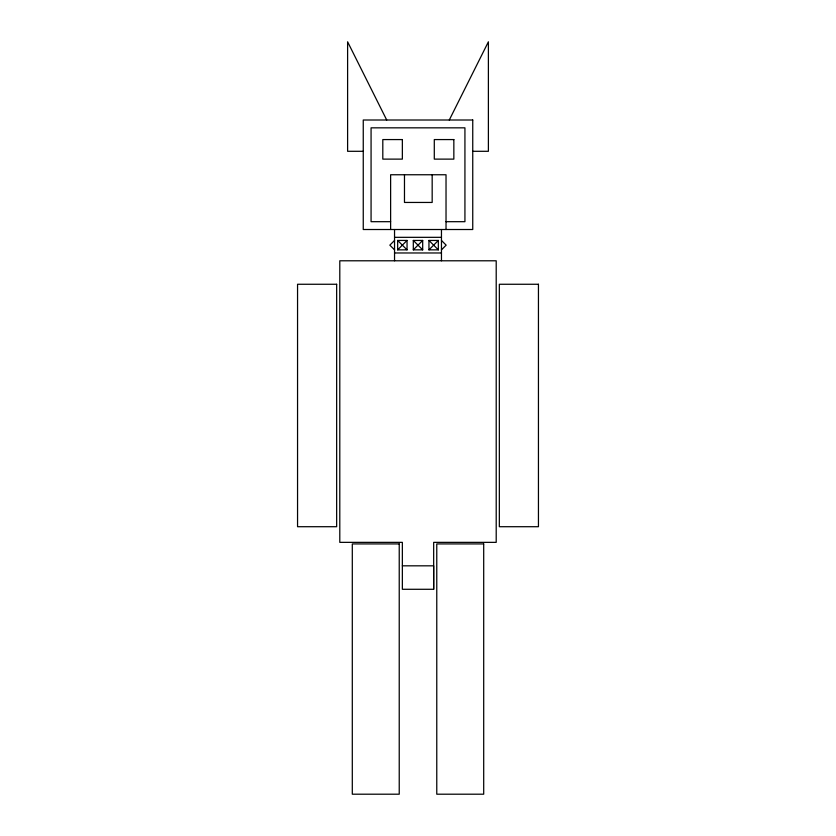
<?xml version="1.0" encoding="UTF-8"?>
<svg xmlns="http://www.w3.org/2000/svg" width="836" height="836" viewBox="0 0 836 836"><rect width="100%" height="100%" fill="white"/><g stroke="black" fill="none" stroke-linecap="round" stroke-linejoin="round"><path stroke-width="1.25" d="M433.665 589.286L433.675 542.355L496.208 542.355L496.208 260.79L339.792 260.79L339.792 542.355L402.356 542.355L402.356 589.286L433.665 589.286L433.644 565.826L402.356 565.826M449.287 120.008L488.391 41.8L488.391 151.295L472.748 151.295M394.54 240.454L389.848 245.147L394.54 249.849M397.664 249.849L407.048 240.454L407.048 249.849L397.664 249.849L397.664 240.454L407.048 240.454M413.308 249.849L422.692 240.454L422.692 249.849L413.308 249.849L413.308 240.454L422.692 240.454M428.952 249.849L438.336 240.454L438.336 249.849L428.952 249.849L428.952 240.454L438.336 240.454M441.46 249.849L446.152 245.147L441.46 240.454M363.252 151.295L347.609 151.295L347.609 41.8L386.713 120.008M390.621 221.686L371.069 221.686L371.069 127.835L464.931 127.835L464.931 221.686L446.027 221.686M394.54 237.33L441.46 237.33M394.54 252.974L441.46 252.974M428.952 240.454L438.336 249.849M413.308 240.454L422.692 249.849M397.664 240.454L407.048 249.849M446.027 229.513L446.027 174.755L390.621 174.755L390.621 229.513M441.46 229.513L441.46 260.79M432.17 174.755L432.17 202.448L404.478 202.448L404.478 174.755M394.54 229.513L394.54 260.79M472.748 120.008L363.252 120.008L363.252 229.513L472.748 229.513L472.748 120.008M402.356 139.57L382.804 139.57L382.804 159.122L402.356 159.122L402.356 139.57M453.844 139.57L434.292 139.57L434.292 159.122L453.844 159.122L453.844 139.57M336.657 284.261L297.553 284.261L297.553 526.711L336.657 526.711L336.657 284.261M538.447 284.261L499.343 284.261L499.343 526.711L538.447 526.711L538.447 284.261M399.232 543.923L352.301 543.923L352.301 794.2L399.232 794.2L399.232 543.923M483.699 543.923L436.768 543.923L436.768 794.2L483.699 794.2L483.699 543.923"/></g></svg>
